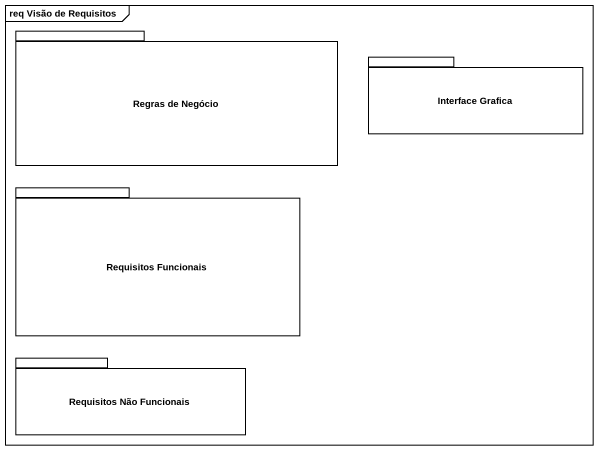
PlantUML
@startuml
mainframe req Visão de Requisitos
package "Regras de Negócio" as Regras_de_Negócio {
}
package "Interface Grafica" as Interface_Grafica {
}
package "Requisitos Funcionais" as Requisitos_Funcionais {
}
package "Requisitos Não Funcionais" as Requisitos_Não_Funcionais {
}
@enduml
